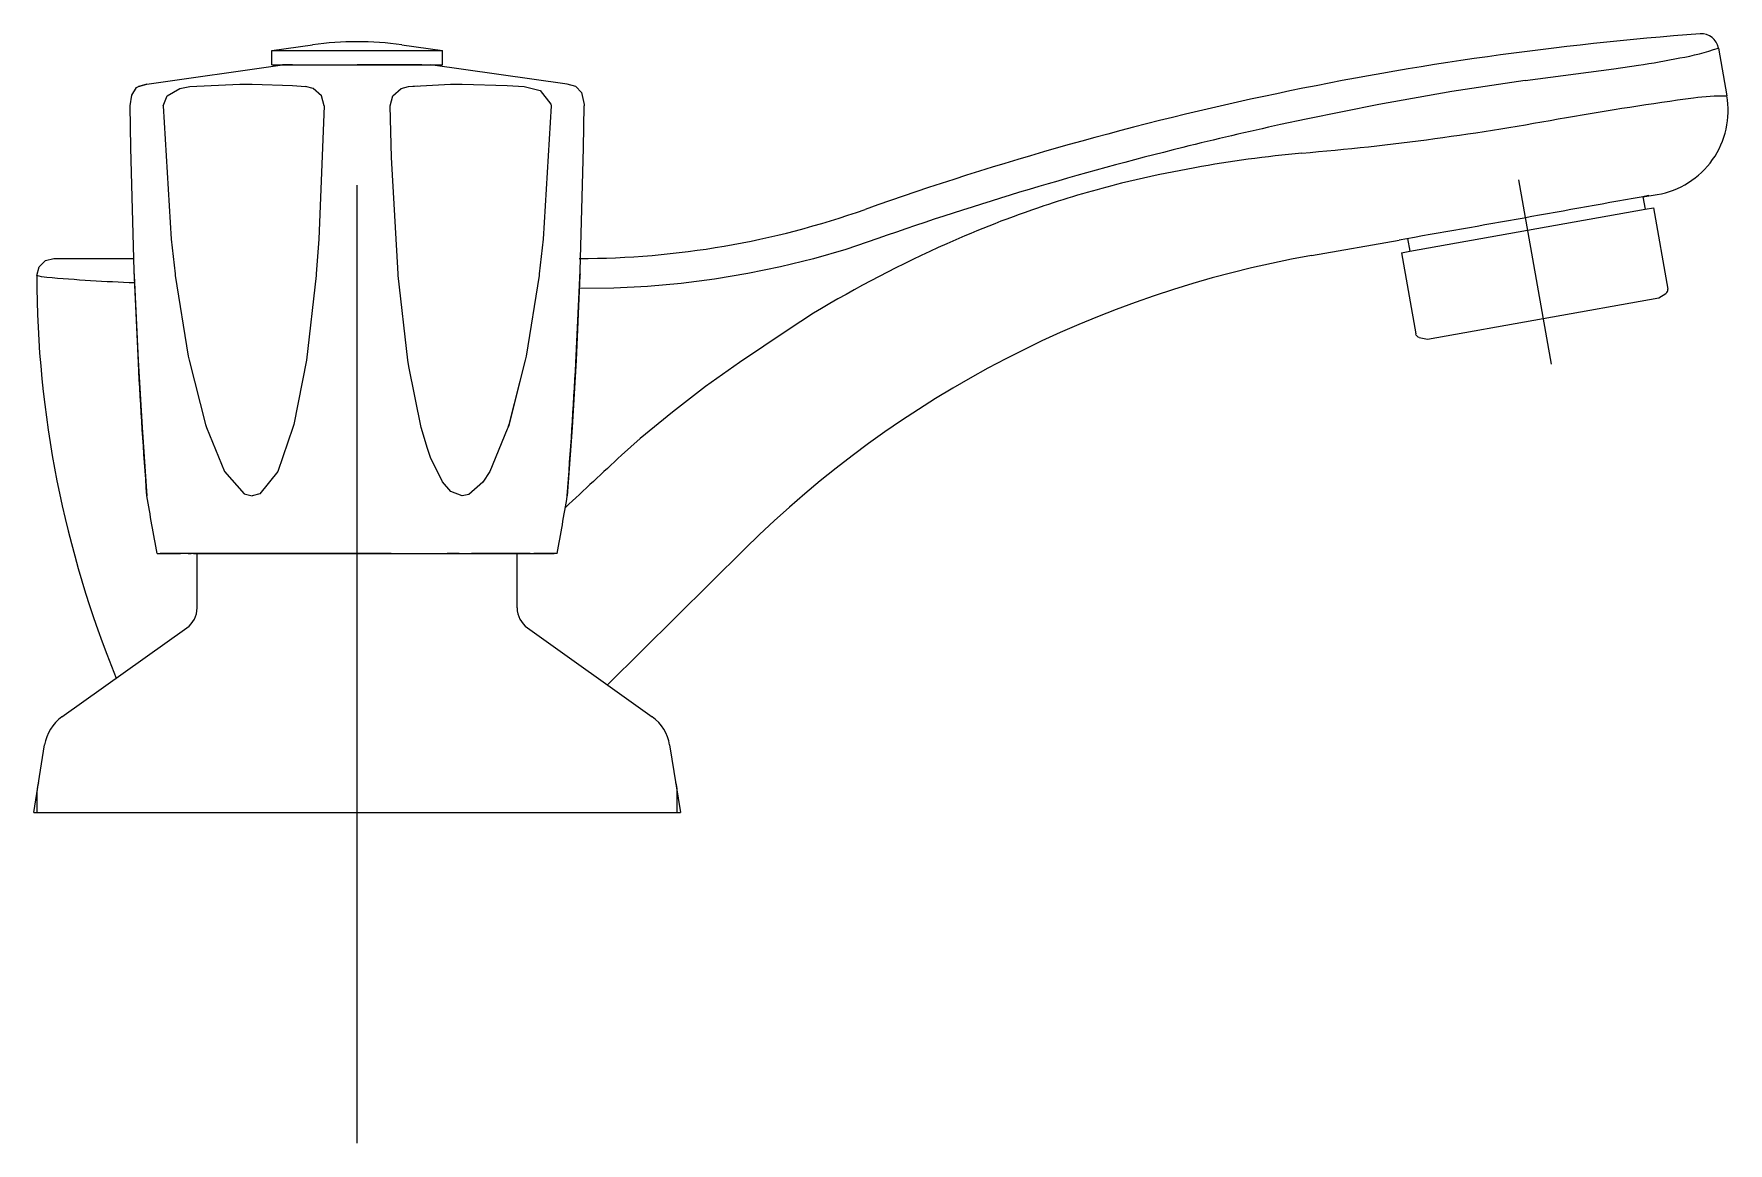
# Model space of a CAD drawing. Extents: x 20.934 to 21.094, y 0.019 to 0.124.
import ezdxf

# ---------------------------------------------------------------- set-up
doc = ezdxf.new("R2010")
doc.units = 0
doc.header["$LTSCALE"] = 0.2
doc.header["$MEASUREMENT"] = 0
doc.linetypes.add('AXES', pattern=[0.54, 0.3, -0.08, 0.08, -0.08])
doc.linetypes.add('CONTINU', pattern=[0])
doc.layers.get('0').update_dxf_attribs({"linetype": 'CONTINUOUS'})
doc.layers.add('DECA_EIXOS', color=5, linetype='AXES')

msp = doc.modelspace()

# ---------------------------------------------------------------- linework, layer by layer
at = {"linetype": 'CONTINU'}
for points in [[(21.09162, 0.12372, 0.066965), (21.01282, 0.10716)], [(21.09333, 0.12239, 0.386311), (21.09162, 0.12372)], [(20.9691, 0.12269, 0.069929), (20.96069, 0.12269)], [(21.08971, 0.12145, 0.036382), (21.09333, 0.12239)], [(21.07509, 0.11933), (21.08347, 0.12044), (21.08578, 0.12077, 0.013983), (21.08971, 0.12145)], [(21.07509, 0.11933), (21.06818, 0.11827), (21.0613, 0.11705), (21.05445, 0.11568), (21.05203, 0.11516, 0.007024), (21.0428, 0.113, 0.02378), (21.01401, 0.1044)], [(21.079, 0.11584, -0.009393), (21.09099, 0.11769)], [(21.08757, 0.10855, 0.415636), (21.09413, 0.11789)], [(21.09099, 0.11769, -0.036854), (21.09413, 0.11789)], [(21.05404, 0.11247, 0.025281), (21.079, 0.11584)], [(21.05404, 0.11247, 0.021075), (21.04394, 0.11109), (21.04047, 0.11041), (21.03702, 0.10962)], [(21.03702, 0.10962, 0.020818), (21.02967, 0.10748, 0.02415), (21.02053, 0.10392)], [(20.98584, 0.10253, 0.08564), (21.01282, 0.10716)], [(21.08678, 0.10846, -0.001389), (21.0632, 0.10426)], [(21.02053, 0.10392, 0.029781), (21.00795, 0.09736), (21.00555, 0.0958), (21.00097, 0.09271), (20.99777, 0.09043), (20.99464, 0.08803), (20.99159, 0.08554)], [(21.05494, 0.1028, 0.153039), (21.00147, 0.07512)], [(20.9356, 0.10074, -0.037949), (20.93466, 0.10091)], [(20.93466, 0.10091, 0.097107), (20.94217, 0.06292, 0.097107)], [(20.9439, 0.10022, -0.014167), (20.9356, 0.10074)], [(20.98586, 0.09969, 0.000007), (20.98592, 0.09969)], [(21.08838, 0.09922, 0.310564), (21.08857, 0.09964)], [(21.06511, 0.09507, -0.310587), (21.06479, 0.0954)], [(20.94506, 0.08011, -0.004725), (20.94425, 0.09269)], [(20.98472, 0.08011, 0.004726), (20.98553, 0.09269)], [(20.99159, 0.08554), (20.98983, 0.08395, -0.002264), (20.98454, 0.07903)], [(20.94603, 0.07469, -0.005659), (20.94506, 0.08011)], [(20.98376, 0.07469, 0.005658), (20.98472, 0.08011)], [(20.94883, 0.06766, 0.242507), (20.94979, 0.06954)], [(20.97999, 0.06954, 0.242503), (20.98096, 0.06766)], [(20.93704, 0.05926, 0.201301), (20.9354, 0.05661)], [(20.99438, 0.05661, 0.201301), (20.99274, 0.05926)], [(20.93484, 0.05304, 0.095335), (20.9347, 0.0523)], [(20.99509, 0.0523, 0.095342), (20.99495, 0.05304, 0.095342)]]:
    msp.add_lwpolyline(points, format="xyb", dxfattribs=at)
for points in [[(20.95684, 0.12215), (20.96069, 0.12269)], [(20.95684, 0.12215), (20.97295, 0.12215)], [(20.95684, 0.12079), (20.95684, 0.12215)], [(20.9691, 0.12269), (20.97295, 0.12215)], [(20.97295, 0.12079), (20.97295, 0.12215)], [(21.09333, 0.12239), (21.09413, 0.11789)], [(20.94506, 0.11899), (20.95785, 0.12079)], [(20.95684, 0.12079), (20.97295, 0.12079)], [(20.95879, 0.12079), (20.95785, 0.12079)], [(20.95879, 0.12079), (20.96489, 0.12079)], [(20.971, 0.12079), (20.96489, 0.12079)], [(20.971, 0.12079), (20.97183, 0.12079)], [(20.98472, 0.11899), (20.97183, 0.12079)], [(20.94349, 0.11693), (20.94364, 0.11793), (20.94409, 0.11866), (20.94426, 0.11875)], [(20.94426, 0.11875), (20.94506, 0.11899)], [(20.94452, 0.11882), (20.94426, 0.11875)], [(20.94506, 0.11899), (20.94452, 0.11882)], [(20.9466, 0.11693), (20.94698, 0.11788), (20.94815, 0.11857), (20.94912, 0.11875)], [(20.94912, 0.11875), (20.95383, 0.11898), (20.95498, 0.11899)], [(20.95498, 0.11899), (20.9588, 0.11886), (20.95921, 0.11882)], [(20.95921, 0.11882), (20.96003, 0.11875)], [(20.96178, 0.11693), (20.96153, 0.11788), (20.96073, 0.11857), (20.96003, 0.11875)], [(20.96801, 0.11693), (20.96825, 0.11788), (20.96905, 0.11857), (20.96975, 0.11875)], [(20.96975, 0.11875), (20.9737, 0.11898), (20.97481, 0.11899)], [(20.96975, 0.11875), (20.97057, 0.11882)], [(20.97481, 0.11899), (20.97906, 0.11886), (20.97959, 0.11882)], [(20.97959, 0.11882), (20.98066, 0.11875)], [(20.98066, 0.11875), (20.98215, 0.11837), (20.98318, 0.11709), (20.98319, 0.11693)], [(20.98552, 0.11875), (20.98472, 0.11899)], [(20.98552, 0.11875), (20.98605, 0.11819), (20.9863, 0.11707), (20.9863, 0.11693)], [(20.94425, 0.09269), (20.94385, 0.10137), (20.94353, 0.11297), (20.94349, 0.11693)], [(20.9466, 0.11693), (20.94734, 0.10434), (20.94771, 0.10107)], [(20.96178, 0.11693), (20.96129, 0.10434), (20.96104, 0.10107)], [(20.96875, 0.10107), (20.96812, 0.11205), (20.96801, 0.11693)], [(20.98319, 0.11693), (20.98244, 0.10434), (20.98208, 0.10107)], [(20.98553, 0.09269), (20.98594, 0.10137), (20.98625, 0.11297), (20.9863, 0.11693)], [(21.06422, 0.10321), (21.08641, 0.10717)], [(21.0862, 0.10835), (21.08757, 0.10855)], [(21.0862, 0.10835), (21.08641, 0.10717)], [(21.08641, 0.10717), (21.08721, 0.10731)], [(21.08721, 0.10731), (21.08857, 0.09964)], [(21.01401, 0.1044), (21.011, 0.10337), (21.00794, 0.10249), (21.00485, 0.10175), (21.00175, 0.10111), (20.99862, 0.10058), (20.99547, 0.10017), (20.9923, 0.09989), (20.98911, 0.09973), (20.98592, 0.09969)], [(21.05494, 0.1028), (21.0632, 0.10426)], [(21.064, 0.10441), (21.06422, 0.10321)], [(20.93466, 0.10091), (20.93489, 0.10174), (20.93549, 0.10232), (20.93628, 0.10253)], [(20.93628, 0.10253), (20.94381, 0.10253)], [(21.06342, 0.10307), (21.06422, 0.10321)], [(21.06342, 0.10307), (21.06479, 0.0954)], [(20.94386, 0.10107), (20.94387, 0.10092)], [(20.94387, 0.10092), (20.94424, 0.09294)], [(20.94771, 0.10107), (20.94773, 0.10092)], [(20.94773, 0.10092), (20.94896, 0.09331), (20.94903, 0.09294)], [(20.96103, 0.10092), (20.9601, 0.09294)], [(20.96104, 0.10107), (20.96103, 0.10092)], [(20.96876, 0.10092), (20.96875, 0.10107)], [(20.96969, 0.09294), (20.96876, 0.10092)], [(20.98206, 0.10092), (20.98083, 0.09331), (20.98076, 0.09294)], [(20.98208, 0.10107), (20.98206, 0.10092)], [(20.98592, 0.10092), (20.98555, 0.09294)], [(20.98593, 0.10107), (20.98592, 0.10092)], [(21.0877, 0.09881), (21.08838, 0.09922)], [(21.0659, 0.09492), (21.0877, 0.09881)], [(21.06511, 0.09507), (21.0659, 0.09492)], [(20.94424, 0.09294), (20.94462, 0.08656)], [(20.94903, 0.09294), (20.95058, 0.08684), (20.95067, 0.08656)], [(20.9601, 0.09294), (20.95891, 0.08684), (20.95884, 0.08656)], [(20.97095, 0.08656), (20.96978, 0.09232), (20.96969, 0.09294)], [(20.98076, 0.09294), (20.97921, 0.08684), (20.97912, 0.08656)], [(20.98555, 0.09294), (20.98517, 0.08656)], [(20.9807, 0.09269), (20.97916, 0.08668), (20.97906, 0.0864)], [(20.94462, 0.08656), (20.94506, 0.08011)], [(20.95067, 0.08656), (20.95239, 0.08242), (20.95423, 0.0803), (20.95498, 0.08011)], [(20.95884, 0.08656), (20.9574, 0.08242), (20.95571, 0.0803), (20.95498, 0.08011)], [(20.97152, 0.0846), (20.97095, 0.08656)], [(20.97906, 0.0864), (20.9774, 0.08243), (20.97674, 0.08141)], [(20.98517, 0.08656), (20.98472, 0.08011)], [(20.97295, 0.08144), (20.97182, 0.08375), (20.97152, 0.0846)], [(20.97481, 0.08011), (20.97374, 0.08053), (20.97295, 0.08144)], [(20.97674, 0.08141), (20.97544, 0.08025), (20.97481, 0.08011)], [(20.94603, 0.07469), (20.94801, 0.07469)], [(20.94856, 0.07469), (20.94632, 0.07469)], [(20.94779, 0.07469), (20.94823, 0.07469)], [(20.95025, 0.07469), (20.94801, 0.07469)], [(20.95025, 0.07469), (20.94856, 0.07469)], [(20.96489, 0.07469), (20.94856, 0.07469)], [(20.94894, 0.07469), (20.94924, 0.07469)], [(20.95213, 0.07469), (20.94924, 0.07469)], [(20.94946, 0.07469), (20.95411, 0.07469)], [(20.94979, 0.06954), (20.94979, 0.07469)], [(20.95025, 0.07469), (20.96489, 0.07469)], [(20.95528, 0.07469), (20.95649, 0.07469)], [(20.95565, 0.07469), (20.95649, 0.07469)], [(20.96322, 0.07469), (20.95901, 0.07469)], [(20.9617, 0.07469), (20.96489, 0.07469)], [(20.96489, 0.07469), (20.97954, 0.07469)], [(20.96809, 0.07469), (20.96489, 0.07469)], [(20.96489, 0.07469), (20.98123, 0.07469)], [(20.96656, 0.07469), (20.97078, 0.07469)], [(20.97414, 0.07469), (20.97338, 0.07469)], [(20.97451, 0.07469), (20.97338, 0.07469)], [(20.98033, 0.07469), (20.97568, 0.07469)], [(20.97766, 0.07469), (20.98055, 0.07469)], [(20.97954, 0.07469), (20.98179, 0.07469)], [(20.98123, 0.07469), (20.97954, 0.07469)], [(20.97999, 0.06954), (20.97999, 0.07469)], [(20.98085, 0.07469), (20.98055, 0.07469)], [(20.98123, 0.07469), (20.98347, 0.07469)], [(20.982, 0.07469), (20.98156, 0.07469)], [(20.98376, 0.07469), (20.98179, 0.07469)], [(20.98852, 0.06227), (21.00147, 0.07512)], [(20.93704, 0.05926), (20.94883, 0.06766)], [(20.98096, 0.06766), (20.99274, 0.05926)], [(20.93439, 0.05023), (20.9354, 0.05661)], [(20.99438, 0.05661), (20.99539, 0.05023)], [(20.9347, 0.05023), (20.9347, 0.0523)], [(20.99509, 0.05023), (20.99509, 0.0523)], [(20.93439, 0.05023), (20.99539, 0.05023)], [(20.9347, 0.05023), (20.99509, 0.05023)]]:
    msp.add_lwpolyline(points, dxfattribs=at)
at = {"layer": 'DECA_EIXOS'}
for points in [[(20.96489, 0.01903), (20.96489, 0.10944)], [(21.07447, 0.10995), (21.07757, 0.09256)]]:
    msp.add_lwpolyline(points, dxfattribs=at)

doc.saveas('drawing.dxf')
